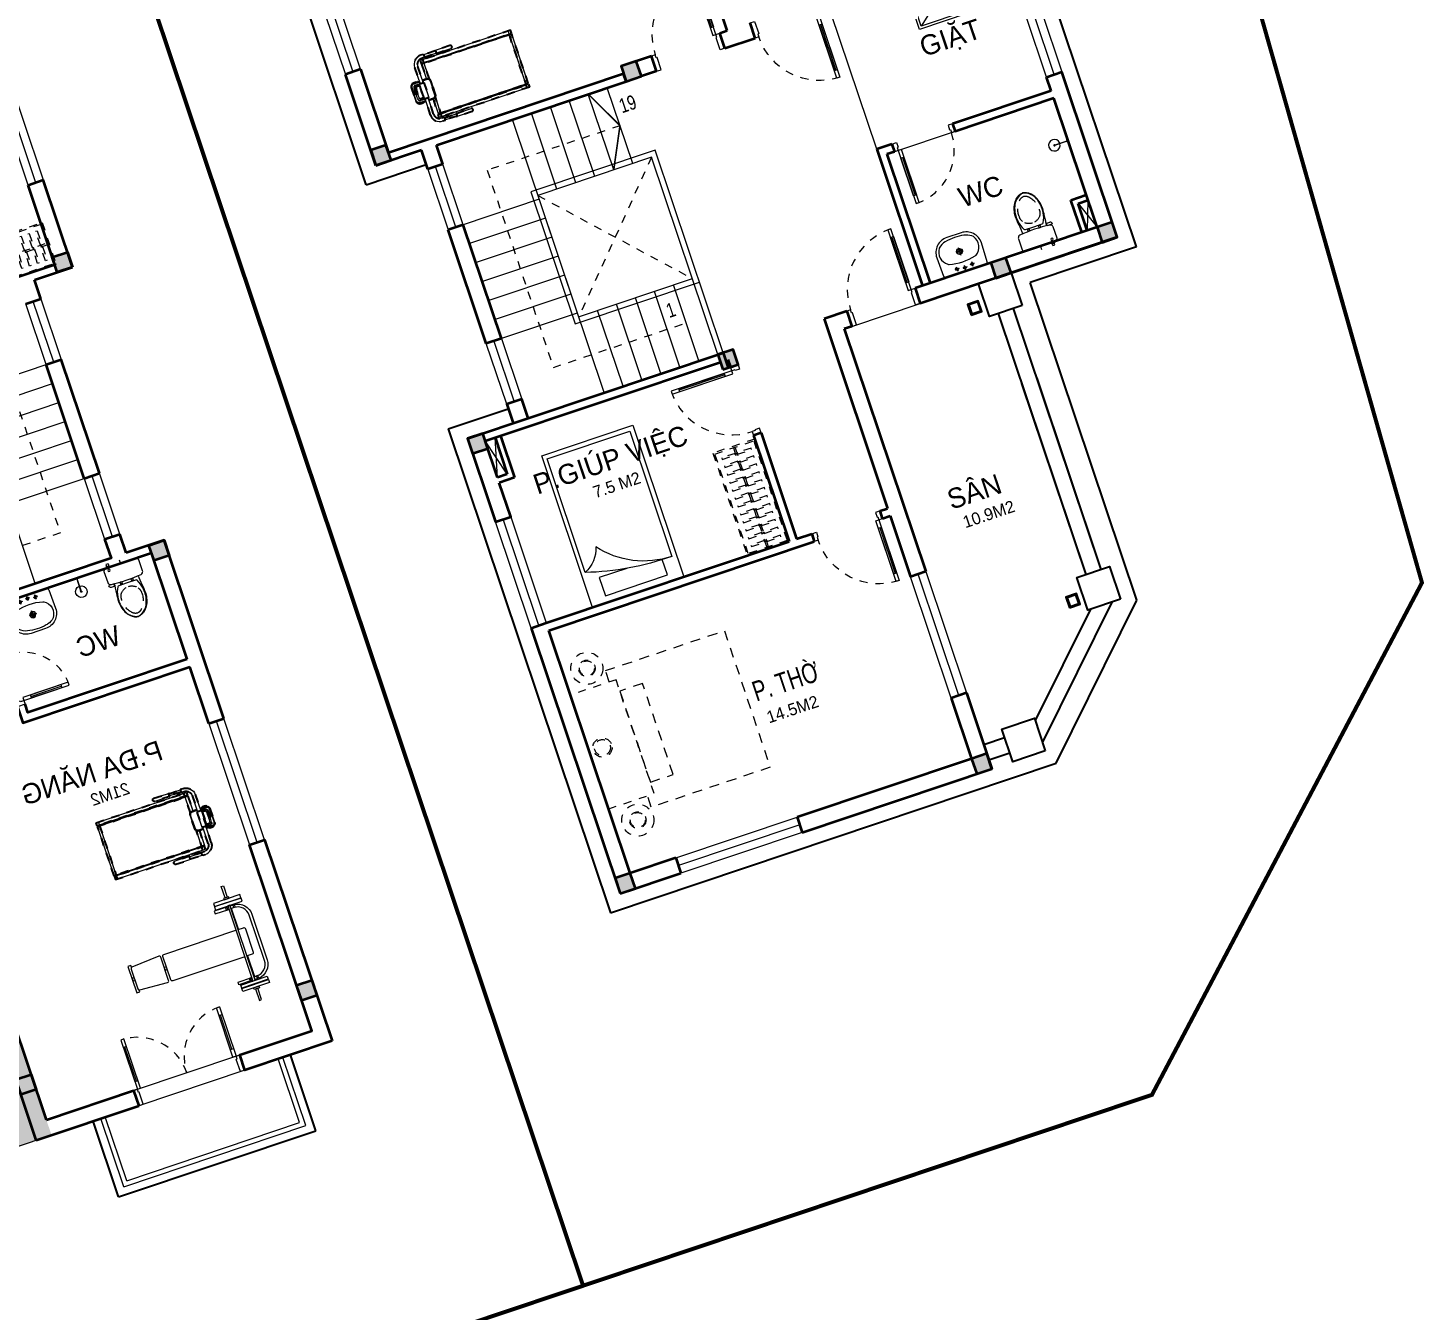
# Model space of a CAD drawing. Header units: metres. Extents: x 568332 to 569219, y 2065964 to 2066430.
# Drawn here: x 568455.02 to 568472.47, y 2066136.98 to 2066153.02 of the extents above; entities that cross this region are included whole.
import ezdxf

# ---------------------------------------------------------------- set-up
doc = ezdxf.new("R2010")
doc.units = ezdxf.units.M
for name, pattern in [('ACAD_ISO07W100', [3, 0, -3]), ('CENTER', [2, 1.25, -0.25, 0.25, -0.25]), ('DASHED', [0.75, 0.5, -0.25]), ('HIDDEN', [0.375, 0.25, -0.125]), ('HIDDEN2', [0.1875, 0.125, -0.0625]), ('X-5M-G-MB PHONGNGU$0$HIDDEN2', [0.1875, 0.125, -0.0625]), ('xref-thap C (mb tang 32-2)$0$HIDDEN', [0.375, 0.25, -0.125]), ('Xref-VCMT-BT3 - tuong bao$0$HIDDEN', [0.375, 0.25, -0.125])]:
    doc.linetypes.add(name, pattern=pattern)
doc.layers.get('0').update_dxf_attribs({"linetype": 'CONTINUOUS'})
for name, color, linetype, lineweight in [('-CONCRETE', 1, 'CONTINUOUS', 35), ('-DOOR', 137, 'CONTINUOUS', 9), ('-FURNITURE', 46, 'CONTINUOUS', 9), ('-HIDE', 3, 'HIDDEN', 13), ('-KH', 143, 'CONTINUOUS', 13), ('-LINE1', 7, 'CONTINUOUS', 18), ('-RANH GIOI KHU DAT', 12, 'CENTER', 18), ('-TEXT', 7, 'CONTINUOUS', 15), ('-WALL', 4, 'CONTINUOUS', 35), ('Bighome_khuat', 251, 'DASHED', 5), ('TEXT25', 2, 'CONTINUOUS', 13)]:
    doc.layers.add(name, color=color, linetype=linetype, lineweight=lineweight)
for name, color, linetype in [('1-NETMANH', 8, 'CONTINUOUS'), ('13. NET HATCH', 252, 'CONTINUOUS'), ('A-Dot_Line', 255, 'ACAD_ISO07W100'), ('A-Flor-Hral', 242, 'CONTINUOUS'), ('SOLO', 7, 'CONTINUOUS')]:
    doc.layers.add(name, color=color, linetype=linetype)
doc.styles.add('1', font='arial.ttf')
doc.styles.add('T1', font='', dxfattribs={"height": 200})
doc.styles.get('T1').set_extended_font_data('VNgeometric Light')

# ---------------------------------------------------------------- blocks, each defined once
blk = doc.blocks.new('A$Ca51cd422')
for p, q in [((167, 414), (224, 414)), ((195, 383), (195, 443)), ((267, 429), (324, 429)), ((295, 398), (295, 458)), ((367, 414), (424, 414)), ((395, 383), (395, 443)), ((249, 215), (342, 215)), ((295, 165), (295, 264))]:
    blk.add_line(p, q)
for points in [[(0, 200, 0.414214), (200, 0), (390, 0, 0.414214), (590, 200), (581, 446, 0.409799), (551, 475), (39, 475, 0.403607), (9, 446)], [(177, 40, 0.090773), (424, 43, 0.149887), (521, 96, 0.430722), (482, 321, 0.080637), (470, 327, 0.127732), (125, 329, 0.074208), (114, 325, 0.443092), (69, 96, 0.13364), (154, 46, 0.033617)]]:
    blk.add_lwpolyline(points, format="xyb", close=True)
for centre, radius in [((195, 414), 17.5), ((295, 429), 17.5), ((395, 414), 17.5), ((295, 215), 37.5), ((295, 215), 22.5), ((295, 215), 22.5)]:
    blk.add_circle(centre, radius)
blk = doc.blocks.new('A$C5C575821')
at = {"layer": '-CONCRETE'}
h = blk.add_hatch(color=256, dxfattribs=at)
h.dxf.hatch_style = 1
h.paths.add_polyline_path([(0, 200), (0, 0), (200, 0), (200, 200)])
blk.add_lwpolyline([(0, 0), (200, 0), (200, 200), (0, 200)], close=True, dxfattribs=at)
blk = doc.blocks.new('Tonkin_Treadmill01_140x87_P')
at = {"color": 8}
for p, q in [((84.8, 71.9), (84.8, 97.5)), ((197.3, 22.5), (197.3, 97.5)), ((84.8, 22.5), (84.8, 48.1))]:
    blk.add_line(p, q, dxfattribs=at)
blk.add_line((70.9, 50), (70.9, 70))
for points in [[(87.1, 103.5), (83.9, 103.5, 0.414214), (71.9, 91.5), (71.9, 70)], [(87.1, 99.5), (83.9, 99.5, 0.414214), (75.9, 91.5), (75.9, 70)], [(102.9, 99.5), (122.5, 99.5, 1), (122.5, 103.5), (102.9, 103.5)], [(71.9, 72.5), (64, 72.5, 0.414214), (60.5, 69), (60.5, 51, 0.414214), (64, 47.5), (71.9, 47.5)], [(75.9, 47.5), (82, 47.5, 0.414214), (85.5, 51), (85.5, 69, 0.414214), (82, 72.5), (75.9, 72.5)], [(87.1, 16.5), (83.9, 16.5, -0.414214), (71.9, 28.5), (71.9, 50)], [(87.1, 20.5), (83.9, 20.5, -0.414214), (75.9, 28.5), (75.9, 50)], [(102.9, 20.5), (122.5, 20.5, -1), (122.5, 16.5), (102.9, 16.5)]]:
    blk.add_lwpolyline(points, format="xyb")
for points in [[(81.3, 97.5), (81.3, 93.5), (200.3, 93.5), (200.3, 97.5)], [(81.3, 97.5), (81.3, 93.5), (200.3, 93.5), (200.3, 97.5)], [(64, 73.5), (64, 74), (68, 74), (68, 73.5)], [(64, 46.5), (64, 46), (68, 46), (68, 46.5)], [(81.3, 22.5), (81.3, 26.5), (200.3, 26.5), (200.3, 22.5)]]:
    blk.add_lwpolyline(points, close=True)
for points in [[(81.3, 47), (81.3, 27.5), (200.3, 27.5), (200.3, 92.5), (81.3, 92.5), (81.3, 73)], [(102.9, 103), (87.5, 103)], [(87.5, 100), (102.9, 100)], [(68.5, 72.5), (68.5, 73), (63.5, 73), (63.5, 72.5)], [(68.5, 47.5), (68.5, 47), (63.5, 47), (63.5, 47.5)], [(87.5, 20), (102.9, 20)], [(102.9, 17), (87.5, 17)]]:
    blk.add_lwpolyline(points)
for points in [[(81.8, 92.5), (81.8, 93.5)], [(81.8, 92.5), (81.8, 93.5)], [(199.8, 93.5), (199.8, 92.5)], [(68.5, 73), (71.9, 73)], [(68.5, 47), (71.9, 47)], [(81.8, 27.5), (81.8, 26.5)], [(199.8, 26.5), (199.8, 27.5)]]:
    blk.add_lwpolyline(points, dxfattribs=at)
for points in [[(89.8, 97.5), (89.8, 100), (92.8, 100), (92.8, 97.5)], [(89.8, 22.5), (89.8, 20), (92.8, 20), (92.8, 22.5)]]:
    blk.add_lwpolyline(points, close=True, dxfattribs=at)
for points in [[(63.5, 73, 0.377964), (60, 69), (60, 51, 0.377964), (63.5, 47)], [(75.9, 47), (82, 47, 0.414214), (86, 51), (86, 69, 0.414214), (82, 73), (75.9, 73)]]:
    blk.add_lwpolyline(points, format="xyb", dxfattribs=at)
for points in [[(69.2, 73), (62.8, 73, -1), (62.8, 73.5), (69.2, 73.5, -1)], [(63.6, 51.7, -0.083043), (63.6, 68.3, -0.366471), (65.6, 70), (76.9, 70), (76.9, 50), (65.6, 50, -0.366471)], [(69.2, 47), (62.8, 47, 1), (62.8, 46.5), (69.2, 46.5, 1)]]:
    blk.add_lwpolyline(points, format="xyb", close=True)
blk.add_lwpolyline([(65.6, 52, -0.083043), (65.6, 68), (70.4, 68), (70.4, 52)], format="xyb", close=True, dxfattribs=at)
at = {"extrusion": (0, 0, -1)}
for centre, major_axis, start_param, end_param in [((87.1, 101.5), (0, -2), 3.141593, 6.283185), ((102.9, 101.5), (0, -2), 2.418858, 7.00592), ((102.9, 101.5), (0, -1.5), 3.141593, 6.283185)]:
    blk.add_ellipse(centre, major_axis=major_axis, ratio=0.258819, start_param=start_param, end_param=end_param, dxfattribs=at)
for centre, major_axis, start_param, end_param in [((87.1, 18.5), (0, 2), 3.141593, 6.283185), ((102.9, 18.5), (0, 2), 2.418858, 7.00592), ((102.9, 18.5), (0, 1.5), 3.141593, 6.283185)]:
    blk.add_ellipse(centre, major_axis=major_axis, ratio=0.258819, start_param=start_param, end_param=end_param)
at = {"layer": 'A-Dot_Line', "ltscale": 0.2}
for p, q in [((84.8, 71.9), (84.8, 97.5)), ((197.3, 22.5), (197.3, 97.5)), ((70.9, 50), (70.9, 70)), ((84.8, 22.5), (84.8, 48.1))]:
    blk.add_line(p, q, dxfattribs=at)
for points in [[(87.1, 103.5), (83.9, 103.5, 0.414214), (71.9, 91.5), (71.9, 70)], [(87.1, 99.5), (83.9, 99.5, 0.414214), (75.9, 91.5), (75.9, 70)], [(102.9, 99.5), (122.5, 99.5, 1), (122.5, 103.5), (102.9, 103.5)], [(63.5, 73, 0.377964), (60, 69), (60, 51, 0.377964), (63.5, 47)], [(71.9, 72.5), (64, 72.5, 0.414214), (60.5, 69), (60.5, 51, 0.414214), (64, 47.5), (71.9, 47.5)], [(75.9, 47), (82, 47, 0.414214), (86, 51), (86, 69, 0.414214), (82, 73), (75.9, 73)], [(75.9, 47.5), (82, 47.5, 0.414214), (85.5, 51), (85.5, 69, 0.414214), (82, 72.5), (75.9, 72.5)], [(87.1, 16.5), (83.9, 16.5, -0.414214), (71.9, 28.5), (71.9, 50)], [(87.1, 20.5), (83.9, 20.5, -0.414214), (75.9, 28.5), (75.9, 50)], [(102.9, 20.5), (122.5, 20.5, -1), (122.5, 16.5), (102.9, 16.5)]]:
    blk.add_lwpolyline(points, format="xyb", dxfattribs=at)
for points in [[(81.3, 97.5), (81.3, 93.5), (200.3, 93.5), (200.3, 97.5)], [(81.3, 97.5), (81.3, 93.5), (200.3, 93.5), (200.3, 97.5)], [(89.8, 97.5), (89.8, 100), (92.8, 100), (92.8, 97.5)], [(64, 73.5), (64, 74), (68, 74), (68, 73.5)], [(64, 46.5), (64, 46), (68, 46), (68, 46.5)], [(81.3, 22.5), (81.3, 26.5), (200.3, 26.5), (200.3, 22.5)], [(89.8, 22.5), (89.8, 20), (92.8, 20), (92.8, 22.5)]]:
    blk.add_lwpolyline(points, close=True, dxfattribs=at)
for points in [[(81.3, 47), (81.3, 27.5), (200.3, 27.5), (200.3, 92.5), (81.3, 92.5), (81.3, 73)], [(81.8, 92.5), (81.8, 93.5)], [(81.8, 92.5), (81.8, 93.5)], [(102.9, 103), (87.5, 103)], [(87.5, 100), (102.9, 100)], [(199.8, 93.5), (199.8, 92.5)], [(68.5, 72.5), (68.5, 73), (63.5, 73), (63.5, 72.5)], [(68.5, 73), (71.9, 73)], [(68.5, 47.5), (68.5, 47), (63.5, 47), (63.5, 47.5)], [(68.5, 47), (71.9, 47)], [(81.8, 27.5), (81.8, 26.5)], [(87.5, 20), (102.9, 20)], [(199.8, 26.5), (199.8, 27.5)], [(102.9, 17), (87.5, 17)]]:
    blk.add_lwpolyline(points, dxfattribs=at)
for points in [[(69.2, 73), (62.8, 73, -1), (62.8, 73.5), (69.2, 73.5, -1)], [(63.6, 51.7, -0.083043), (63.6, 68.3, -0.366471), (65.6, 70), (76.9, 70), (76.9, 50), (65.6, 50, -0.366471)], [(65.6, 52, -0.083043), (65.6, 68), (70.4, 68), (70.4, 52)], [(69.2, 47), (62.8, 47, 1), (62.8, 46.5), (69.2, 46.5, 1)]]:
    blk.add_lwpolyline(points, format="xyb", close=True, dxfattribs=at)
at = {"layer": 'A-Dot_Line', "ltscale": 0.2, "extrusion": (0, 0, -1)}
for centre, major_axis, start_param, end_param in [((87.1, 101.5), (0, -2), 3.141593, 6.283185), ((102.9, 101.5), (0, -2), 2.418858, 7.00592), ((102.9, 101.5), (0, -1.5), 3.141593, 6.283185)]:
    blk.add_ellipse(centre, major_axis=major_axis, ratio=0.258819, start_param=start_param, end_param=end_param, dxfattribs=at)
at = {"layer": 'A-Dot_Line', "ltscale": 0.2}
for centre, major_axis, start_param, end_param in [((87.1, 18.5), (0, 2), 3.141593, 6.283185), ((102.9, 18.5), (0, 2), 2.418858, 7.00592), ((102.9, 18.5), (0, 1.5), 3.141593, 6.283185)]:
    blk.add_ellipse(centre, major_axis=major_axis, ratio=0.258819, start_param=start_param, end_param=end_param, dxfattribs=at)
blk = doc.blocks.new('*U221')
at = {"linetype": 'X-5M-G-MB PHONGNGU$0$HIDDEN2'}
for points in [[(0, 600), (0, 0), (1271, 0), (1271, 600)], [(1251, 580), (1251, 20), (20, 20), (20, 580)], [(1251, 287), (1251, 313), (20, 313), (20, 287)], [(114, 319), (109, 319), (109, 280), (114, 280)], [(228, 319), (223, 319), (223, 280), (228, 280)], [(342, 319), (337, 319), (337, 280), (342, 280)], [(456, 319), (451, 319), (451, 280), (456, 280)], [(570, 319), (565, 319), (565, 280), (570, 280)], [(684, 319), (679, 319), (679, 280), (684, 280)], [(798, 319), (793, 319), (793, 280), (798, 280)], [(912, 319), (907, 319), (907, 280), (912, 280)], [(1026, 319), (1021, 319), (1021, 280), (1026, 280)], [(1140, 319), (1135, 319), (1135, 280), (1140, 280)]]:
    blk.add_lwpolyline(points, close=True, dxfattribs=at)
for points in [[(122, 313), (122, 515), (100, 515), (100, 313)], [(236, 313), (236, 515), (214, 515), (214, 313)], [(350, 313), (350, 515), (328, 515), (328, 313)], [(464, 313), (464, 515), (442, 515), (442, 313)], [(578, 313), (578, 515), (556, 515), (556, 313)], [(692, 313), (692, 515), (670, 515), (670, 313)], [(806, 313), (806, 515), (784, 515), (784, 313)], [(920, 313), (920, 515), (898, 515), (898, 313)], [(1034, 313), (1034, 515), (1012, 515), (1012, 313)], [(1148, 313), (1148, 515), (1126, 515), (1126, 313)], [(100, 287), (100, 92), (122, 92), (122, 287)], [(214, 287), (214, 92), (236, 92), (236, 287)], [(328, 287), (328, 92), (350, 92), (350, 287)], [(442, 287), (442, 92), (464, 92), (464, 287)], [(556, 287), (556, 92), (578, 92), (578, 287)], [(670, 287), (670, 92), (692, 92), (692, 287)], [(784, 287), (784, 92), (806, 92), (806, 287)], [(898, 287), (898, 92), (920, 92), (920, 287)], [(1012, 287), (1012, 92), (1034, 92), (1034, 287)], [(1126, 287), (1126, 92), (1148, 92), (1148, 287)]]:
    blk.add_lwpolyline(points, dxfattribs=at)
blk = doc.blocks.new('shower')
for points in [[(180919, -32316), (180912, -32316), (180912, -32147), (180919, -32147)], [(180929, -32327), (180902, -32327), (180902, -32316), (180929, -32316)]]:
    blk.add_lwpolyline(points, close=True)
for radius, start, end in [(72, 272.7907, 267.2093), (8.35, 294.8355, 245.1645)]:
    blk.add_arc((180916, -32147), radius, start, end)
blk = doc.blocks.new('A$C18091ED7')
for p, q in [((0, -42), (0, 0)), ((146, -27), (179, -27)), ((146, -27), (146, -30)), ((146, -30), (166, -30)), ((153, -37), (146, -30)), ((152, 0), (152, -27)), ((152, 0), (179, 0)), ((153, -37), (166, -37)), ((153, -40), (153, -37)), ((153, -40), (178, -40)), ((153, -40), (178, -40)), ((153, -40), (153, -42)), ((185, -30), (166, -30)), ((178, -37), (166, -37)), ((185, -30), (178, -37)), ((178, -37), (178, -40)), ((178, -40), (178, -42)), ((179, 0), (179, -27)), ((179, -27), (185, -27)), ((185, -27), (185, -30)), ((-83, -267), (-83, -300)), ((-83, -278), (-83, -288)), ((-61, -290), (-83, -290)), ((-63, -265), (-81, -265)), ((-61, -267), (-61, -300)), ((61, -267), (61, -300)), ((61, -290), (83, -290)), ((63, -265), (81, -265)), ((83, -267), (83, -300)), ((83, -278), (83, -288)), ((165, -262), (165, -290)), ((168, -260), (228, -260)), ((168, -292), (207, -292)), ((231, -274), (231, -262))]:
    blk.add_line(p, q)
for points in [[(230, -219, -0.137407), (225, -235), (222, -241, -0.236081), (198, -255, -0.051961), (-198, -255, -0.236081), (-222, -241), (-225, -235, -0.137407), (-230, -219), (-230, -72, -0.198912), (-226, -63), (-209, -46, -0.198912), (-200, -42), (0, -42), (200, -42, -0.198912), (209, -46), (226, -63, -0.198912), (230, -72)], [(144, -619, -0.212405), (26, -734, -0.027685), (-1, -739, -0.022279), (-26, -734, -0.212405), (-144, -619, -0.142796), (-167, -428, -0.093005), (-128, -309, -0.256439), (-111, -300), (0, -300), (111, -300, -0.256439), (128, -309, -0.093005), (167, -428, -0.142796)]]:
    blk.add_lwpolyline(points, format="xyb", close=True)
at = {"linetype": 'xref-thap C (mb tang 32-2)$0$HIDDEN', "ltscale": 100}
blk.add_lwpolyline([(61, -669, -0.199031), (0, -699, -0.199031), (-61, -669, -0.218924), (-132, -478, -0.153791), (-112, -404, -0.236701), (0, -348, -0.236701), (112, -404, -0.153791), (132, -478, -0.218924)], format="xyb", close=True, dxfattribs=at)
blk.add_circle((166, -78), 13.9)
for centre, radius, start, end in [((-81, -267), 1.98, 90, 180), ((-63, -267), 1.98, 0, 90), ((63, -267), 1.98, 90, 180), ((81, -267), 1.98, 0, 90), ((168, -262), 2.47, 90, 180), ((168, -290), 2.47, 180, 270), ((207, -277), 15.5, 270, 306.4659), ((168, -225), 80.1, 306.4659, 320.3123), ((228, -274), 2.47, 320.3123, 0)]:
    blk.add_arc(centre, radius, start, end)
for points in [[(-156, -259), (-157, -267), (-164, -328), (-169, -385), (-184, -528), (-136, -679), (-50, -735), (-20, -741), (0, -744)], [(156, -259), (157, -267), (164, -328), (169, -385), (184, -528), (136, -679), (50, -735), (20, -741), (0, -744)]]:
    blk.add_open_spline(points, degree=3, knots=[130.613938, 130.613938, 130.613938, 130.613938, 152.852109, 311.129351, 417.703951, 561.383393, 697.692632, 710.812262, 710.812262, 710.812262, 710.812262])
blk = doc.blocks.new('*U217')
at = {"color": 251}
blk.add_line((-70, 100), (-70, 500), dxfattribs=at)
for points in [[(-50, 0), (-50, 600), (-90, 600), (-90, 0)], [(-50, 100), (-90, 100), (-90, 500), (-50, 500)], [(-700, -100), (-640, -100), (-640, -40), (-650, -40), (-650, 0), (-700, 0)], [(0, -100), (-60, -100), (-60, -40), (-50, -40), (-50, 0), (0, 0)]]:
    blk.add_lwpolyline(points, close=True)
at = {"layer": 'Bighome_khuat', "linetype": 'Xref-VCMT-BT3 - tuong bao$0$HIDDEN'}
blk.add_arc((-50, 0), 600, 90, 180, dxfattribs=at)
blk = doc.blocks.new('Tonkin_JerkBench01_168x97_P')
for p, q in [((79, 138.5), (79, 135)), ((87, 138.5), (87, 135)), ((79, 41.5), (79, 45)), ((87, 41.5), (87, 45))]:
    blk.add_line(p, q)
for points in [[(85.4, 150), (85.4, 165), (82.4, 165), (82.4, 150)], [(82.4, 144), (82.4, 143.5)], [(85.4, 143.5), (85.4, 144)], [(82.4, 138.5), (77.2, 138.5), (77.2, 135), (82.4, 135)], [(82.4, 138.5), (78.5, 138.5)], [(78.5, 138.5), (82.4, 138.5)], [(85.4, 135), (88.6, 135), (88.6, 138.5), (85.4, 138.5)], [(82.4, 41.5), (77.2, 41.5), (77.2, 45), (82.4, 45)], [(78.5, 41.5), (82.4, 41.5)], [(82.4, 36), (82.4, 36.5)], [(85.4, 45), (88.6, 45), (88.6, 41.5), (85.4, 41.5)], [(85.4, 36.5), (85.4, 36)], [(85.4, 30), (85.4, 15), (82.4, 15), (82.4, 30)]]:
    blk.add_lwpolyline(points)
for points in [[(101.4, 148), (101.4, 144), (66.4, 144), (66.4, 148)], [(101.4, 143.5), (101.4, 139.5), (66.4, 139.5), (66.4, 143.5)], [(87.4, 150), (87.4, 148), (80.4, 148), (80.4, 150)], [(82.4, 139.5), (85.4, 139.5), (85.4, 40.5), (82.4, 40.5)], [(101.4, 36.5), (101.4, 40.5), (66.4, 40.5), (66.4, 36.5)], [(101.4, 32), (101.4, 36), (66.4, 36), (66.4, 32)], [(87.4, 30), (87.4, 32), (80.4, 32), (80.4, 30)]]:
    blk.add_lwpolyline(points, close=True)
at = {"color": 8}
for points in [[(77.2, 138.5, 0.393718), (60, 120), (60, 60, 0.393718), (77.2, 41.5)], [(82.4, 45), (78.5, 45, -0.414214), (63.5, 60), (63.5, 120, -0.414214), (78.5, 135), (82.4, 135)]]:
    blk.add_lwpolyline(points, format="xyb", dxfattribs=at)
for points in [[(82.4, 107.5), (81.7, 107.5), (81.7, 135), (82.4, 135)], [(85.4, 138.5), (103.5, 138.5), (103.5, 135), (85.4, 135)], [(223.7, 105), (223.7, 107.5), (227.7, 107.5), (227.7, 72.5), (223.7, 72.5), (223.7, 75)], [(182.3, 91.7), (185, 91.7), (185, 88.2), (182.3, 88.2)], [(225, 91.7), (227.4, 91.7), (227.4, 88.2), (225, 88.2)], [(82.4, 72.5), (81.7, 72.5), (81.7, 45), (82.4, 45)], [(85.4, 41.5), (103.5, 41.5), (103.5, 45), (85.4, 45)]]:
    blk.add_lwpolyline(points, dxfattribs=at)
for points in [[(82.4, 107.5), (75.5, 107.5, 0.414214), (73.5, 105.5), (73.5, 74.5, 0.414214), (75.5, 72.5), (82.4, 72.5)], [(85.4, 72.5), (180.3, 72.5, 0.414214), (182.3, 74.5), (182.3, 105.5, 0.414214), (180.3, 107.5), (85.4, 107.5)]]:
    blk.add_lwpolyline(points, format="xyb")
blk.add_lwpolyline([(223.1, 74.9), (187.1, 72.6, -0.432616), (185, 74.6), (185, 105.4, -0.432616), (187.1, 107.4), (223.1, 105.1, -0.396047), (225, 103.1), (225, 76.9, -0.396047)], format="xyb", close=True)
blk = doc.blocks.new('*U87')
for p, q in [((-1310, 550), (-1350, 550)), ((-1330, 100), (-1330, 550)), ((-90, 550), (-50, 550)), ((-70, 100), (-70, 550)), ((-1310, 100), (-1350, 100)), ((-90, 100), (-50, 100))]:
    blk.add_line(p, q)
for points in [[(-1350, 0), (-1310, 0), (-1310, 650), (-1350, 650)], [(-50, 0), (-90, 0), (-90, 650), (-50, 650)], [(-1400, -200), (-1340, -200), (-1340, -40), (-1350, -40), (-1350, 0), (-1400, 0)], [(0, -200), (-60, -200), (-60, -40), (-50, -40), (-50, 0), (0, 0)]]:
    blk.add_lwpolyline(points, close=True)
at = {"linetype": 'HIDDEN', "ltscale": 0.1}
for centre, start, end in [((-1350, 0), 0, 90), ((-50, 0), 90, 180)]:
    blk.add_arc(centre, 650, start, end, dxfattribs=at)
blk = doc.blocks.new('BT1-T3')
at = {"layer": '13. NET HATCH'}
h = blk.add_hatch(dxfattribs=at)
h.set_pattern_fill('N-ONG-01', color=256, scale=200, angle=360)
h.set_pattern_definition([(274.9697, (197566.302, 62184.158), (-199.9982614, 2400.0002103), [184.6944, -4432.6642]), (180, (197582.3, 62000.16), (-200, -200), [16, -184]), (360, (197382.3, 61984.16), (200, 200), [56, -144]), (90, (197438.3, 61984.16), (-200, 200), [20, -180]), (270, (197566.3, 62004.16), (200, -200), [20, -180]), (360, (197566.3, 61984.16), (200, 200), [16, -184]), (360, (197382.3, 62000.16), (200, 200), [40, -160]), (85.0303, (197422.302, 62000.158), (199.9982614, 2400.0002103), [184.6944, -4432.6642]), (52.6961, (197422.302, 62010.158), (-2599.997178, -3400.0021483), [52.8016, -5227.35]), (18.4349, (197454.3, 62052.16), (400.00009, 199.99968), [50.5964, -581.859]), (341.5651, (197502.3, 62068.16), (-400.00009, 199.99968), [50.5964, -581.859]), (307.3039, (197550.302, 62052.158), (2599.997178, -3400.0021483), [52.8016, -5227.35]), (20.2249, (197464.302, 62038.158), (-2199.999453, -800.001667), [40.497, -4009.1944]), (339.7751, (197502.302, 62052.158), (2199.999453, -800.001667), [40.497, -4009.1944]), (307.4054, (197540.302, 62038.158), (2000.0019905, -2599.998493), [42.8018, -4237.385]), (52.5946, (197438.302, 62004.158), (-2000.0019905, -2599.998493), [42.8018, -4237.385])])
h.paths.add_polyline_path([(199387, 33501), (199387, 32001), (204796, 31991), (203287, 33501)])
h.paths.add_polyline_path([(204201, 32185), (199727, 33488)], flags=16)
at = {"layer": '-DOOR'}
for points in [[(195887, 44951), (195687, 44951), (195687, 43351), (195887, 43351)], [(196387, 41951), (196187, 41951), (196187, 41151), (196387, 41151)], [(196387, 38851), (196187, 38851), (196187, 39651), (196387, 39651)], [(195687, 36251), (195887, 36251), (195887, 34651), (195687, 34651)], [(196837, 32001), (198237, 32001), (198237, 32201), (196837, 32201)]]:
    blk.add_lwpolyline(points, close=True, dxfattribs=at)
for points in [[(195787, 44951), (195787, 43351)], [(196287, 41151), (196287, 41951)], [(196287, 39651), (196287, 38851)], [(195787, 34651), (195787, 36251)]]:
    blk.add_lwpolyline(points, dxfattribs=at)
at = {"layer": '-KH', "linetype": 'HIDDEN2', "ltscale": 5}
blk.add_lwpolyline([(198137, 41701), (196887, 41701), (196887, 39101), (198137, 39101)], dxfattribs=at)
at = {"layer": '-LINE1'}
for p, q in [((197387, 38601), (197387, 42201)), ((196337, 31101), (196337, 32001)), ((196397, 31161), (196397, 32001)), ((204787, 32001), (198237, 32001)), ((198677, 31161), (198677, 32001)), ((198737, 31101), (198737, 32001)), ((198737, 31101), (196337, 31101)), ((198677, 31161), (196397, 31161))]:
    blk.add_line(p, q, dxfattribs=at)
for points in [[(197387, 41151), (196387, 41151)], [(197387, 40901), (196387, 40901)], [(197387, 40651), (196387, 40651)], [(197387, 40401), (196387, 40401)], [(197387, 40151), (196387, 40151)], [(197387, 39901), (196387, 39901)], [(197387, 39651), (196387, 39651)]]:
    blk.add_lwpolyline(points, dxfattribs=at)
at = {"layer": '-RANH GIOI KHU DAT', "linetype": 'HIDDEN', "ltscale": 10, "const_width": 50}
blk.add_lwpolyline([(193687, 28101), (206187, 28101), (206187, 48101), (193687, 48101)], close=True, dxfattribs=at)
at = {"layer": '-WALL'}
for p, q in [((195687, 42201), (195687, 43351)), ((195887, 42301), (195887, 43351)), ((195887, 42301), (198147, 42301)), ((196187, 42201), (195687, 42201)), ((196187, 41951), (196187, 42201)), ((196187, 39651), (196187, 41151)), ((196387, 39651), (196387, 41151)), ((196187, 38601), (196187, 38851)), ((195687, 38601), (196187, 38601)), ((195687, 36251), (195687, 38601)), ((195887, 37101), (195887, 38501)), ((195887, 36251), (195887, 37001)), ((199387, 32201), (199387, 34251)), ((199587, 32001), (199587, 34251)), ((198237, 32201), (198237, 32001)), ((199387, 32201), (198237, 32201)), ((199587, 32001), (198237, 32001))]:
    blk.add_line(p, q, dxfattribs=at)
for points in [[(195887, 43351), (195687, 43351)], [(196387, 41951), (196187, 41951)], [(196387, 41151), (196187, 41151)], [(196387, 39651), (196187, 39651)], [(196387, 38851), (196387, 38601), (198237, 38601), (198237, 38501), (195887, 38501)], [(196387, 38851), (196187, 38851)], [(195887, 37101), (197987, 37101), (197987, 37211)], [(198087, 37211), (198087, 37001), (195887, 37001)], [(195887, 36251), (195687, 36251)]]:
    blk.add_lwpolyline(points, dxfattribs=at)
blk.add_lwpolyline([(195687, 32001), (196837, 32001), (196837, 32201), (195887, 32201), (195887, 34651), (195687, 34651)], close=True, dxfattribs=at)
at = {"layer": '1-NETMANH'}
for p, q in [((196237, 31001), (196237, 32001)), ((198837, 31001), (198837, 32001)), ((198837, 31001), (196237, 31001))]:
    blk.add_line(p, q, dxfattribs=at)
at = {"layer": '-DOOR', "xscale": -1, "rotation": 90}
blk.add_blockref('*U217', (197987, 37211), dxfattribs=at)
at = {"layer": '-DOOR', "xscale": -1}
blk.add_blockref('*U87', (196837, 32201), dxfattribs=at)
at = {"layer": '-FURNITURE', "extrusion": (0, 0, -1), "xscale": -0.916666666665974, "yscale": 0.916666666665974, "zscale": -0.916666666665974}
blk.add_blockref('*U221', (-195869, 42301), dxfattribs=at)
at = {"layer": '-FURNITURE'}
for name, p in [('A$C18091ED7', (196294, 38543)), ('A$Ca51cd422', (197243, 38026))]:
    blk.add_blockref(name, p, dxfattribs=at)
at = {"layer": '-FURNITURE', "rotation": 180}
blk.add_blockref('shower', (377789, 6174), dxfattribs=at)
at = {"layer": '-FURNITURE', "xscale": 10, "yscale": 10, "zscale": 10}
for name, p in [('Tonkin_Treadmill01_140x87_P', (195611, 34549)), ('Tonkin_JerkBench01_168x97_P', (195534, 32620))]:
    blk.add_blockref(name, p, dxfattribs=at)
at = {"layer": '-WALL'}
for p in [(195687, 42201), (195687, 38401), (195687, 32601), (199387, 32601)]:
    blk.add_blockref('A$C5C575821', p, dxfattribs=at)
at = {"layer": '-TEXT', "color": 2}
for s, p in [('WC', (196590, 37538)), ('P.ĐA NĂNG', (196551, 36008))]:
    blk.add_text(s, height=250, dxfattribs=at).set_placement(p)
at = {"layer": 'TEXT25', "style": 'T1'}
blk.add_text('21M2', height=150, rotation=360, dxfattribs=at).set_placement((197087, 35734))
blk = doc.blocks.new('*U225')
at = {"linetype": 'X-5M-G-MB PHONGNGU$0$HIDDEN2'}
for points in [[(0, 600), (0, 0), (1473, 0), (1473, 600)], [(1453, 580), (1453, 20), (20, 20), (20, 580)], [(1453, 287), (1453, 313), (20, 313), (20, 287)], [(114, 319), (109, 319), (109, 280), (114, 280)], [(228, 319), (223, 319), (223, 280), (228, 280)], [(342, 319), (337, 319), (337, 280), (342, 280)], [(456, 319), (451, 319), (451, 280), (456, 280)], [(570, 319), (565, 319), (565, 280), (570, 280)], [(684, 319), (679, 319), (679, 280), (684, 280)], [(798, 319), (793, 319), (793, 280), (798, 280)], [(912, 319), (907, 319), (907, 280), (912, 280)], [(1026, 319), (1021, 319), (1021, 280), (1026, 280)], [(1140, 319), (1135, 319), (1135, 280), (1140, 280)], [(1254, 319), (1249, 319), (1249, 280), (1254, 280)], [(1368, 319), (1363, 319), (1363, 280), (1368, 280)]]:
    blk.add_lwpolyline(points, close=True, dxfattribs=at)
for points in [[(122, 313), (122, 515), (100, 515), (100, 313)], [(236, 313), (236, 515), (214, 515), (214, 313)], [(350, 313), (350, 515), (328, 515), (328, 313)], [(464, 313), (464, 515), (442, 515), (442, 313)], [(578, 313), (578, 515), (556, 515), (556, 313)], [(692, 313), (692, 515), (670, 515), (670, 313)], [(806, 313), (806, 515), (784, 515), (784, 313)], [(920, 313), (920, 515), (898, 515), (898, 313)], [(1034, 313), (1034, 515), (1012, 515), (1012, 313)], [(1148, 313), (1148, 515), (1126, 515), (1126, 313)], [(1262, 313), (1262, 515), (1240, 515), (1240, 313)], [(1376, 313), (1376, 515), (1354, 515), (1354, 313)], [(100, 287), (100, 92), (122, 92), (122, 287)], [(214, 287), (214, 92), (236, 92), (236, 287)], [(328, 287), (328, 92), (350, 92), (350, 287)], [(442, 287), (442, 92), (464, 92), (464, 287)], [(556, 287), (556, 92), (578, 92), (578, 287)], [(670, 287), (670, 92), (692, 92), (692, 287)], [(784, 287), (784, 92), (806, 92), (806, 287)], [(898, 287), (898, 92), (920, 92), (920, 287)], [(1012, 287), (1012, 92), (1034, 92), (1034, 287)], [(1126, 287), (1126, 92), (1148, 92), (1148, 287)], [(1240, 287), (1240, 92), (1262, 92), (1262, 287)], [(1354, 287), (1354, 92), (1376, 92), (1376, 287)]]:
    blk.add_lwpolyline(points, dxfattribs=at)
blk = doc.blocks.new('*U220')
at = {"color": 251}
blk.add_line((-70, 100), (-70, 700), dxfattribs=at)
for points in [[(-50, 0), (-50, 800), (-90, 800), (-90, 0)], [(-50, 100), (-90, 100), (-90, 700), (-50, 700)], [(-900, -200), (-840, -200), (-840, -40), (-850, -40), (-850, 0), (-900, 0)], [(0, -200), (-60, -200), (-60, -40), (-50, -40), (-50, 0), (0, 0)]]:
    blk.add_lwpolyline(points, close=True)
at = {"layer": 'Bighome_khuat', "linetype": 'Xref-VCMT-BT3 - tuong bao$0$HIDDEN'}
blk.add_arc((-50, 0), 800, 90, 180, dxfattribs=at)
blk = doc.blocks.new('A$C59131A43')
for p, q in [((1140, -1940), (1140, -289)), ((51, -442), (51, -1940)), ((51, -1940), (1140, -1940))]:
    blk.add_line(p, q)
blk.add_lwpolyline([(1200, -2000), (1200, 0), (0, 0), (0, -2000)], close=True)
for points in [[(560, -326), (197, -326), (197, -88), (1015, -88)], [(1015, -88), (1015, -289)]]:
    blk.add_lwpolyline(points)
blk.add_lwpolyline([(1140, -289, 0.227842), (278, -703, 0.147835)], format="xyb")
for centre, radius, start, end in [((1067, -3723), 3434, 88.7915, 107.2102), ((-121, -821), 416, 16.4348, 65.5556)]:
    blk.add_arc(centre, radius, start, end)
blk = doc.blocks.new('A$C17c94eb8')
at = {"layer": '-FURNITURE'}
for p, q in [((30, 520), (620, 30)), ((30, 30), (620, 520))]:
    blk.add_line(p, q, dxfattribs=at)
for points in [[(0, 0), (650, 0), (650, 550), (0, 550)], [(30, 30), (620, 30), (620, 520), (30, 520)]]:
    blk.add_lwpolyline(points, close=True, dxfattribs=at)
blk = doc.blocks.new('A$Cf6c941c9')
at = {"layer": '-FURNITURE', "linetype": 'HIDDEN', "ltscale": 500, "elevation": 0}
blk.add_lwpolyline([(512, 1950), (512, 2100), (2079, 2100), (2079, 300), (512, 300), (512, 450)], dxfattribs=at)
at = {"layer": '-FURNITURE', "linetype": 'HIDDEN2', "elevation": 0}
blk.add_lwpolyline([(600, 450), (600, 1950), (0, 1950), (0, 450)], close=True, dxfattribs=at)
at = {"layer": '-FURNITURE', "linetype": 'HIDDEN', "ltscale": 500, "elevation": 0}
blk.add_lwpolyline([(900, 600), (900, 1800), (600, 1800), (600, 600)], close=True, dxfattribs=at)
at = {"layer": '-FURNITURE', "linetype": 'HIDDEN2'}
for centre, radius in [((300, 2200), 200), ((300, 2200), 103), ((300, 2200), 93.3), ((170, 1200), 120), ((170, 1200), 100), ((300, 200), 200), ((300, 200), 103), ((300, 200), 93.3)]:
    blk.add_circle(centre, radius, dxfattribs=at)
blk = doc.blocks.new('*U88')
at = {"color": 251}
blk.add_line((-70, 100), (-70, 700), dxfattribs=at)
for points in [[(-50, 0), (-50, 800), (-90, 800), (-90, 0)], [(-50, 100), (-90, 100), (-90, 700), (-50, 700)], [(-900, -100), (-840, -100), (-840, -40), (-850, -40), (-850, 0), (-900, 0)], [(0, -100), (-60, -100), (-60, -40), (-50, -40), (-50, 0), (0, 0)]]:
    blk.add_lwpolyline(points, close=True)
at = {"layer": 'Bighome_khuat', "linetype": 'Xref-VCMT-BT3 - tuong bao$0$HIDDEN'}
blk.add_arc((-50, 0), 800, 90, 180, dxfattribs=at)
blk = doc.blocks.new('*U96')
at = {"color": 251}
blk.add_line((-70, 100), (-70, 600), dxfattribs=at)
for points in [[(-50, 0), (-50, 700), (-90, 700), (-90, 0)], [(-50, 100), (-90, 100), (-90, 600), (-50, 600)], [(-800, -100), (-740, -100), (-740, -40), (-750, -40), (-750, 0), (-800, 0)], [(0, -100), (-60, -100), (-60, -40), (-50, -40), (-50, 0), (0, 0)]]:
    blk.add_lwpolyline(points, close=True)
at = {"layer": 'Bighome_khuat', "linetype": 'Xref-VCMT-BT3 - tuong bao$0$HIDDEN'}
blk.add_arc((-50, 0), 700, 90, 180, dxfattribs=at)
blk = doc.blocks.new('BT3-T3')
at = {"layer": '-DOOR'}
for points in [[(187297, -62916), (187097, -62916), (187097, -64516), (187297, -64516)], [(187897, -65966), (187697, -65966), (187697, -66766), (187897, -66766)], [(195596, -66536), (195596, -67336), (195396, -67336), (195396, -66536)], [(187897, -69066), (187697, -69066), (187697, -68266), (187897, -68266)], [(187297, -70415), (187297, -71815), (187097, -71815), (187097, -70415)], [(191997, -72716), (191997, -74315), (191797, -74315), (191797, -72716)], [(187897, -75115), (189497, -75115), (189497, -75315), (187897, -75315)]]:
    blk.add_lwpolyline(points, close=True, dxfattribs=at)
for points in [[(187197, -62916), (187197, -64516)], [(193097, -67516), (193097, -65716)], [(187797, -66766), (187797, -65966)], [(195496, -67336), (195496, -66536)], [(194097, -67616), (193297, -67616)], [(187797, -68266), (187797, -69066)], [(192097, -69516), (192997, -69516)], [(187197, -71815), (187197, -70415)], [(191897, -74315), (191897, -72716)], [(189497, -75215), (187897, -75215)]]:
    blk.add_lwpolyline(points, dxfattribs=at)
at = {"layer": '-FURNITURE'}
for points in [[(195266, -68960), (195396, -69316)], [(195396, -68960), (195266, -69316)], [(187427, -69896), (187297, -69416)], [(187297, -69896), (187427, -69416)]]:
    blk.add_lwpolyline(points, dxfattribs=at)
at = {"layer": '-HIDE', "ltscale": 10}
blk.add_line((194196, -69516), (195596, -69516), dxfattribs=at)
for points in [[(190397, -66716), (188897, -68316)], [(188897, -66716), (190397, -68316)]]:
    blk.add_lwpolyline(points, dxfattribs=at)
at = {"layer": '-KH', "linetype": 'HIDDEN2', "ltscale": 5}
blk.add_lwpolyline([(190147, -66216), (188397, -66216), (188397, -68816), (190147, -68816)], dxfattribs=at)
at = {"layer": '-LINE1'}
for p, q in [((188897, -69316), (188897, -65716)), ((189147, -66716), (189147, -65716)), ((189397, -66716), (189397, -65716)), ((189647, -66716), (189647, -65716)), ((189897, -66716), (189897, -65716)), ((190147, -66716), (190147, -65716)), ((190467, -66646), (188827, -66646)), ((188827, -66646), (188827, -68386)), ((190467, -69316), (190467, -66646)), ((190397, -66716), (188897, -66716)), ((188897, -66716), (188897, -68316)), ((190397, -69316), (190397, -66716)), ((188827, -68386), (190467, -68386)), ((188897, -68316), (190397, -68316)), ((189147, -69316), (189147, -68316)), ((189397, -69316), (189397, -68316)), ((189647, -69316), (189647, -68316)), ((189897, -69316), (189897, -68316)), ((190147, -69316), (190147, -68316))]:
    blk.add_line(p, q, dxfattribs=at)
at = {"layer": '-LINE1', "const_width": 20}
blk.add_lwpolyline([(189897, -65716), (190147, -66216), (189897, -66716)], dxfattribs=at)
at = {"layer": '-LINE1'}
for points in [[(188897, -66766), (187897, -66766)], [(188897, -67016), (187897, -67016)], [(188897, -67266), (187897, -67266)], [(188897, -67516), (187897, -67516)], [(188897, -67766), (187897, -67766)], [(188897, -68016), (187897, -68016)], [(188897, -68266), (187897, -68266)]]:
    blk.add_lwpolyline(points, dxfattribs=at)
at = {"layer": '-RANH GIOI KHU DAT', "linetype": 'HIDDEN', "ltscale": 10, "const_width": 50}
blk.add_lwpolyline([(197833, -74821), (198400, -62812), (195541, -59815), (185097, -59815), (185097, -79815), (192597, -79815)], close=True, dxfattribs=at)
at = {"layer": '-WALL'}
for p, q in [((191797, -65516), (191797, -62015)), ((187097, -65716), (187097, -64516)), ((187297, -64516), (187297, -65616)), ((187097, -65716), (187097, -65516)), ((190797, -65516), (190397, -65516)), ((190797, -65716), (190797, -65516)), ((191697, -65516), (191797, -65516)), ((191697, -65716), (191697, -65516)), ((192097, -65716), (192097, -65516)), ((187697, -65716), (187097, -65716)), ((190397, -65616), (187297, -65616)), ((187697, -65966), (187697, -65716)), ((187897, -65716), (190397, -65716)), ((187897, -65966), (187897, -65716)), ((190397, -65716), (190397, -65616)), ((190797, -65716), (190597, -65716)), ((191697, -65716), (192097, -65716)), ((187697, -68266), (187697, -66766)), ((187897, -68266), (187897, -66766)), ((195396, -67516), (195396, -67336)), ((195396, -67336), (195596, -67336)), ((195596, -69516), (195596, -67336)), ((193297, -67516), (193097, -67516)), ((193097, -67516), (193097, -69316)), ((193297, -67516), (193297, -67616)), ((195396, -67516), (194097, -67516)), ((194097, -67516), (194097, -67616)), ((193297, -67616), (193197, -67616)), ((193197, -67616), (193197, -69316)), ((195396, -67616), (194097, -67616)), ((195396, -69316), (195396, -67616)), ((195196, -68890), (195396, -68890)), ((195196, -69316), (195196, -68890)), ((195266, -68960), (195396, -68960)), ((195266, -69316), (195266, -68960)), ((187097, -69316), (190467, -69316)), ((187097, -69316), (187097, -69966)), ((187297, -69416), (190397, -69416)), ((187297, -69896), (187297, -69416)), ((187427, -69416), (187427, -69896)), ((187497, -69416), (187497, -69966)), ((190467, -69316), (190467, -69516)), ((190497, -69416), (190497, -69516)), ((192097, -69316), (191797, -69316)), ((191797, -69316), (191797, -71815)), ((192097, -69316), (192097, -69516)), ((195396, -69316), (192997, -69316)), ((192997, -69316), (192997, -69516)), ((190497, -69516), (190597, -69516)), ((192097, -69516), (191997, -69516)), ((191997, -69516), (191997, -72716)), ((195596, -69516), (192997, -69516)), ((194196, -69516), (195596, -69516)), ((187427, -69896), (187297, -69896)), ((187497, -69966), (187297, -69966)), ((190497, -70416), (190497, -71815)), ((190597, -70416), (190497, -70416)), ((190597, -70416), (190597, -71815)), ((187097, -71815), (187097, -75315)), ((187097, -71815), (187297, -71815)), ((187297, -71815), (190497, -71815)), ((187297, -71815), (187297, -71815)), ((190597, -71815), (190797, -71815)), ((190797, -71815), (190797, -71915)), ((191697, -71815), (191797, -71815)), ((191697, -71915), (191697, -71815)), ((187297, -71915), (190797, -71915)), ((187297, -75115), (187297, -71915)), ((191697, -71915), (191797, -71915)), ((191797, -71915), (191797, -72716)), ((191997, -72716), (191797, -72716)), ((191797, -74315), (191797, -75115)), ((191997, -74315), (191797, -74315)), ((191997, -74315), (191997, -75315)), ((187897, -75115), (187297, -75115)), ((187897, -75115), (187897, -75315)), ((191797, -75115), (189497, -75115)), ((189497, -75115), (189497, -75315)), ((187097, -75315), (187897, -75315)), ((189497, -75315), (191997, -75315))]:
    blk.add_line(p, q, dxfattribs=at)
for points in [[(187297, -64516), (187097, -64516)], [(187897, -65966), (187697, -65966)], [(187897, -66766), (187697, -66766)], [(187897, -68266), (187697, -68266)], [(187897, -69316), (187897, -69066), (187697, -69066), (187697, -69316)], [(187097, -69966), (187097, -70415), (187297, -70415), (187297, -69966)]]:
    blk.add_lwpolyline(points, dxfattribs=at)
at = {"layer": '13. NET HATCH'}
for p, q in [((186907, -65906), (186907, -61625)), ((195786, -69706), (195786, -62957)), ((186907, -65906), (187697, -65906)), ((186907, -69126), (187697, -69126)), ((186907, -69126), (186907, -75505)), ((194386, -73894), (194386, -69706)), ((195786, -69706), (194386, -69706)), ((192780, -75505), (194386, -73894)), ((186907, -75505), (192780, -75505))]:
    blk.add_line(p, q, dxfattribs=at)
at = {"layer": 'A-Flor-Hral'}
for points in [[(193556, -69856), (193696, -69856), (193696, -69716), (193556, -69716)], [(193568, -69844), (193685, -69844), (193685, -69727), (193568, -69727)], [(193556, -73716), (193696, -73716), (193696, -73576), (193556, -73576)], [(193568, -73704), (193685, -73704), (193685, -73587), (193568, -73587)]]:
    blk.add_lwpolyline(points, close=True, dxfattribs=at)
at = {"layer": 'SOLO'}
for points in [[(194196, -69946), (193766, -69946), (193766, -69516), (194196, -69516)], [(194196, -73816), (193766, -73816), (193766, -73386), (194196, -73386)], [(192701, -75315), (192271, -75315), (192271, -74885), (192701, -74885)]]:
    blk.add_lwpolyline(points, close=True, dxfattribs=at)
for points in [[(193881, -69946), (193881, -73386)], [(194081, -69946), (194081, -73386)], [(193881, -70866), (193881, -73386)], [(194081, -70866), (194081, -73386)], [(194081, -73816), (192701, -75200)], [(193799, -73816), (192701, -74917)], [(192271, -75000), (191997, -75000)], [(192271, -75200), (191997, -75200)]]:
    blk.add_lwpolyline(points, dxfattribs=at)
at = {"layer": '-DOOR'}
for p in [(191697, -65516), (192997, -69316)]:
    blk.add_blockref('*U220', p, dxfattribs=at)
at = {"layer": '-DOOR', "xscale": -1, "rotation": 180}
for name, p in [('*U220', (192997, -65716)), ('*U88', (191697, -71915))]:
    blk.add_blockref(name, p, dxfattribs=at)
at = {"layer": '-DOOR'}
for name, p, rotation in [('*U96', (193297, -67616), 180), ('*U88', (190497, -69516), 90.00000000000001)]:
    blk.add_blockref(name, p, dxfattribs=dict(at, rotation=rotation))
at = {"layer": '-FURNITURE', "xscale": 10, "yscale": 10, "zscale": 10}
blk.add_blockref('Tonkin_Treadmill01_140x87_P', (187226, -65624), dxfattribs=at)
at = {"layer": '-FURNITURE'}
for name, p, rotation in [('shower', (163070, -249091), 90), ('A$Ca51cd422', (193965, -68841), 180)]:
    blk.add_blockref(name, p, dxfattribs=dict(at, rotation=rotation))
at = {"layer": '-FURNITURE', "xscale": -1, "rotation": 180}
for name, p in [('A$C18091ED7', (194649, -69358)), ('A$C59131A43', (187908, -71815))]:
    blk.add_blockref(name, p, dxfattribs=at)
at = {"layer": '-FURNITURE', "extrusion": (0, 0, -1), "xscale": -0.916666666665974, "yscale": 0.916666666665974, "zscale": -0.916666666665974, "rotation": 90}
blk.add_blockref('*U225', (-189947, -70465), dxfattribs=at)
at = {"layer": '-WALL'}
for name, p in [('A$C5C575821', (187097, -65716)), ('A$C5C575821', (190397, -65716)), ('A$C5C575821', (187097, -69516)), ('A$C5C575821', (190397, -69516)), ('A$C5C575821', (193996, -69516)), ('A$C5C575821', (195396, -69516)), ('A$Cf6c941c9', (187297, -74715)), ('A$C5C575821', (187097, -75315)), ('A$C5C575821', (191797, -75315))]:
    blk.add_blockref(name, p, dxfattribs=at)
at = {"layer": '-WALL', "xscale": -1}
blk.add_blockref('A$C17c94eb8', (194731, -66266), dxfattribs=at)
at = {"layer": '-TEXT', "style": '1', "width": 0.75}
for s, p in [('19', (190220, -66078)), ('1', (189965, -68692))]:
    blk.add_text(s, height=180, dxfattribs=at).set_placement(p)
at = {"layer": '-TEXT', "color": 2}
for s, p in [('GIẶT', (194020, -66611)), ('WC ', (193882, -68552)), ('P.GIÚP VIỆC ', (187702, -70260)), ('SÂN ', (192547, -72086))]:
    blk.add_text(s, height=250, dxfattribs=at).set_placement(p)
at = {"layer": '-TEXT', "color": 2, "width": 0.75}
blk.add_text('P. THỜ', height=250, dxfattribs=at).set_placement((189474, -73584))
at = {"layer": 'TEXT25', "style": 'T1'}
for s, rotation, p in [('7.5 M2', 360, (188374, -70534)), ('10.9M2', 360, (192638, -72360)), ('14.5M2', 0, (189537, -73892))]:
    blk.add_text(s, height=150, rotation=rotation, dxfattribs=at).set_placement(p)

msp = doc.modelspace()

# ---------------------------------------------------------------- block references
at = {"layer": '-KH', "yscale": 0.001, "zscale": 0.001}
for name, p, xscale, rotation in [('BT3-T3', (568261.082, 2066154.079), 0.001, 18.55150009798725), ('BT1-T3', (568654.518, 2066172.283), -0.001, 18.55150009791463)]:
    msp.add_blockref(name, p, dxfattribs=dict(at, xscale=xscale, rotation=rotation))

doc.saveas('drawing.dxf')
